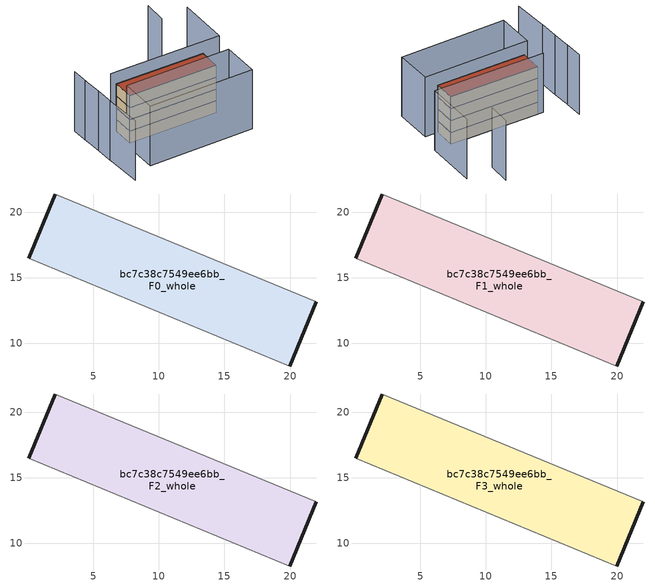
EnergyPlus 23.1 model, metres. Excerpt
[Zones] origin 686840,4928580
bc7c38c7549ee6bb_F0_whole
 floor ground (EU_floor_Construction): 19.96,8.28 21.99,13.18 2.11,21.38 0.08,16.47 z0
 wall outside (EU_wall_Construction): 0.08,16.47 2.11,21.38 / 21.99,13.18 19.96,8.28 z0:3
 wall adiabatic (EU_wall_Construction): 2.11,21.38 21.99,13.18 / 19.96,8.28 0.08,16.47 z0:3
bc7c38c7549ee6bb_F1_whole
 floor to bc7c38c7549ee6bb_F0_whole (EU_floor_Construction): 19.96,8.28 21.99,13.18 2.11,21.38 0.08,16.47 z3
 wall outside (EU_wall_Construction): 0.08,16.47 2.11,21.38 / 21.99,13.18 19.96,8.28 z3:6
 wall adiabatic (EU_wall_Construction): 2.11,21.38 21.99,13.18 / 19.96,8.28 0.08,16.47 z3:6
bc7c38c7549ee6bb_F2_whole
 floor to bc7c38c7549ee6bb_F1_whole (EU_floor_Construction): 19.96,8.28 21.99,13.18 2.11,21.38 0.08,16.47 z6
 wall outside (EU_wall_Construction): 0.08,16.47 2.11,21.38 / 21.99,13.18 19.96,8.28 z6:9
 wall adiabatic (EU_wall_Construction): 2.11,21.38 21.99,13.18 / 19.96,8.28 0.08,16.47 z6:9
bc7c38c7549ee6bb_F3_whole
 floor to bc7c38c7549ee6bb_F2_whole (EU_floor_Construction): 19.96,8.28 21.99,13.18 2.11,21.38 0.08,16.47 z9
 wall outside (EU_wall_Construction): 0.08,16.47 2.11,21.38 / 21.99,13.18 19.96,8.28 z9:12
 wall adiabatic (EU_wall_Construction): 2.11,21.38 21.99,13.18 / 19.96,8.28 0.08,16.47 z9:12
 roof outside (EU_roof_Construction): 21.99,13.18 19.96,8.28 0.08,16.47 2.11,21.38 z12
shading: -7.54,16.01 -10.47,7.47 / -6.01,20.13 -7.61,15.67 / 30.58,23.3 25.77,11.66 / 25.77,11.66 0.96,21.91 / -4.3,24.76 -5.96,20.11 / -2.83,28.49 -4.5,24.2 / 26.22,30.28 23.86,25.18 / 19.37,-1.32 -4.25,8.12 / -4.25,8.12 -0.87,16.58 / -0.87,16.58 22.75,7.14 / 22.75,7.14 19.37,-1.32 z0:15
[Building]
EU S2 Campaign: North Axis=0; Terrain=City; Solar Distribution=FullExterior
[Site:Location]
Bologna: Latitude=44.5; Longitude=11.25; Time Zone=1; Elevation=37
[SizingPeriod:WeatherFileDays]
AnnualSizingPeriod: Begin Month=1; Begin Day of Month=1; End Month=12; End Day of Month=31; Day of Week for Start Day=Monday; Use Weather File Daylight Saving Period=No; Use Weather File Rain and Snow Indicators=No
[MATERIAL]
EU_InternalMass_Material: Roughness=MediumRough; Thickness=0.1; Conductivity=1; Density=1800; Specific Heat=900; Thermal Absorptance=0.9; Solar Absorptance=0.7; Visible Absorptance=0.7
[MATERIAL:NOMASS] Roughness=MediumRough; Thermal Absorptance=0.9; Solar Absorptance=0.7; Visible Absorptance=0.7
Name | Thermal Resistance
EU_wall_NoMass | 0.937881
EU_roof_NoMass | 0.548572
EU_floor_NoMass | 0.71348
[CONSTRUCTION]
EU_wall_Construction: EU_wall_NoMass
EU_roof_Construction: EU_roof_NoMass
EU_floor_Construction: EU_floor_NoMass
EU_InternalMass_Construction: EU_InternalMass_Material
[ZONE] Type=1; Multiplier=1; Ceiling Height=autocalculate; Volume=342.781; Floor Area=autocalculate; Part of Total Floor Area=Yes
bc7c38c7549ee6bb_F0_whole; bc7c38c7549ee6bb_F1_whole; bc7c38c7549ee6bb_F2_whole; bc7c38c7549ee6bb_F3_whole
[INTERNALMASS] Construction=EU_InternalMass_Construction; Surface Area=114.26
Name | Zone or ZoneList
bc7c38c7549ee6bb_F0_whole_EU_InternalMass | bc7c38c7549ee6bb_F0_whole
bc7c38c7549ee6bb_F1_whole_EU_InternalMass | bc7c38c7549ee6bb_F1_whole
bc7c38c7549ee6bb_F2_whole_EU_InternalMass | bc7c38c7549ee6bb_F2_whole
bc7c38c7549ee6bb_F3_whole_EU_InternalMass | bc7c38c7549ee6bb_F3_whole
[OTHEREQUIPMENT] Fuel Type=Electricity; Design Level Calculation Method=Watts/Area; Power per Zone Floor Area=1; Fraction Latent=0; Fraction Radiant=0; Fraction Lost=0; Carbon Dioxide Generation Rate=0; EndUse Subcategory=EU_Step8_InternalGains
Name | Zone or ZoneList or Space or SpaceList | Schedule
EU_Step8_InternalGain_bc7c38c7549ee6bb_F0_whole_f000 | bc7c38c7549ee6bb_F0_whole | EU_Step8_GainSchedule_bc7c38c7549ee6bb_F0_whole_f000
EU_Step8_InternalGain_bc7c38c7549ee6bb_F1_whole_f000 | bc7c38c7549ee6bb_F1_whole | EU_Step8_GainSchedule_bc7c38c7549ee6bb_F1_whole_f000
EU_Step8_InternalGain_bc7c38c7549ee6bb_F2_whole_f000 | bc7c38c7549ee6bb_F2_whole | EU_Step8_GainSchedule_bc7c38c7549ee6bb_F2_whole_f000
EU_Step8_InternalGain_bc7c38c7549ee6bb_F3_whole_f000 | bc7c38c7549ee6bb_F3_whole | EU_Step8_GainSchedule_bc7c38c7549ee6bb_F3_whole_f000
[ZONEVENTILATION:DESIGNFLOWRATE] Schedule=EU_AlwaysOn; Design Flow Rate Calculation Method=AirChanges/Hour; Air Changes per Hour=0.687892; Ventilation Type=Natural; Fan Pressure Rise=0; Fan Total Efficiency=1; Constant Term Coefficient=1; Temperature Term Coefficient=0; Velocity Term Coefficient=0; Velocity Squared Term Coefficient=0; Minimum Indoor Temperature=-100; Maximum Indoor Temperature=100; Delta Temperature=-100; Minimum Outdoor Temperature=-100; Maximum Outdoor Temperature=100; Maximum Wind Speed=40
Name | Zone or ZoneList or Space or SpaceList
EU_ConstantAir_bc7c38c7549ee6bb_F0_whole | bc7c38c7549ee6bb_F0_whole
EU_ConstantAir_bc7c38c7549ee6bb_F1_whole | bc7c38c7549ee6bb_F1_whole
EU_ConstantAir_bc7c38c7549ee6bb_F2_whole | bc7c38c7549ee6bb_F2_whole
EU_ConstantAir_bc7c38c7549ee6bb_F3_whole | bc7c38c7549ee6bb_F3_whole
[HVACTEMPLATE:THERMOSTAT] Constant Heating Setpoint=20; Constant Cooling Setpoint=50
EU_HeatOnly_bc7c38c7549ee6bb_F0_whole; EU_HeatOnly_bc7c38c7549ee6bb_F1_whole; EU_HeatOnly_bc7c38c7549ee6bb_F2_whole; EU_HeatOnly_bc7c38c7549ee6bb_F3_whole
[HVACTEMPLATE:ZONE:IDEALLOADSAIRSYSTEM] System Availability Schedule=EU_AlwaysOn; Maximum Heating Supply Air Temperature=50; Minimum Cooling Supply Air Temperature=13; Maximum Heating Supply Air Humidity Ratio=0.0156; Minimum Cooling Supply Air Humidity Ratio=0.0077; Heating Limit=NoLimit; Cooling Limit=NoLimit; Heating Availability Schedule=EU_AlwaysOn; Cooling Availability Schedule=EU_CoolingOff; Dehumidification Control Type=ConstantSensibleHeatRatio; Cooling Sensible Heat Ratio=0.7; Dehumidification Setpoint=60; Humidification Control Type=None; Humidification Setpoint=30; Outdoor Air Method=None; Outdoor Air Flow Rate per Person=0.00944; Outdoor Air Flow Rate per Zone Floor Area=0; Outdoor Air Flow Rate per Zone=0; Demand Controlled Ventilation Type=None; Outdoor Air Economizer Type=NoEconomizer; Heat Recovery Type=None; Sensible Heat Recovery Effectiveness=0.7; Latent Heat Recovery Effectiveness=0.65
Name | Template Thermostat
bc7c38c7549ee6bb_F0_whole | EU_HeatOnly_bc7c38c7549ee6bb_F0_whole
bc7c38c7549ee6bb_F1_whole | EU_HeatOnly_bc7c38c7549ee6bb_F1_whole
bc7c38c7549ee6bb_F2_whole | EU_HeatOnly_bc7c38c7549ee6bb_F2_whole
bc7c38c7549ee6bb_F3_whole | EU_HeatOnly_bc7c38c7549ee6bb_F3_whole
[SIZING:ZONE] Zone Cooling Design Supply Air Temperature Input Method=SupplyAirTemperature; Zone Cooling Design Supply Air Temperature=13; Zone Heating Design Supply Air Temperature Input Method=SupplyAirTemperature; Zone Heating Design Supply Air Temperature=50; Zone Cooling Design Supply Air Humidity Ratio=0.008; Zone Heating Design Supply Air Humidity Ratio=0.008; Cooling Design Air Flow Method=DesignDay; Cooling Design Air Flow Rate=0; Cooling Minimum Air Flow per Zone Floor Area=0.000762; Cooling Minimum Air Flow=0; Cooling Minimum Air Flow Fraction=0.2; Heating Design Air Flow Method=DesignDay; Heating Design Air Flow Rate=0; Heating Maximum Air Flow per Zone Floor Area=0.002032; Heating Maximum Air Flow=0.141576; Heating Maximum Air Flow Fraction=0.3; Account for Dedicated Outdoor Air System=No; Dedicated Outdoor Air System Control Strategy=NeutralSupplyAir; Dedicated Outdoor Air Low Setpoint Temperature for Design=autosize; Dedicated Outdoor Air High Setpoint Temperature for Design=autosize; Zone Load Sizing Method=Sensible Load Only No Latent Load; Zone Latent Cooling Design Supply Air Humidity Ratio Input Method=HumidityRatioDifference; Zone Cooling Design Supply Air Humidity Ratio Difference=0.005; Zone Latent Heating Design Supply Air Humidity Ratio Input Method=HumidityRatioDifference; Zone Humidification Design Supply Air Humidity Ratio Difference=0.005
bc7c38c7549ee6bb_F0_whole; bc7c38c7549ee6bb_F1_whole; bc7c38c7549ee6bb_F2_whole; bc7c38c7549ee6bb_F3_whole
[SCHEDULE:CONSTANT]
Name | Hourly Value
EU_AlwaysOn | 1
EU_CoolingOff | 0
[SCHEDULE:FILE] Column Number=1; Rows to Skip at Top=0; Number of Hours of Data=8760; Column Separator=Comma; Interpolate to Timestep=No; Minutes per Item=60; Adjust Schedule for Daylight Savings=Yes
Name | File
EU_Step8_GainSchedule_bc7c38c7549ee6bb_F0_whole_f000 | ../../schedules/bc7c38c7549ee6bb/bc7c38c7549ee6bb_F0_whole_f000_gain.csv
EU_Step8_GainSchedule_bc7c38c7549ee6bb_F1_whole_f000 | ../../schedules/bc7c38c7549ee6bb/bc7c38c7549ee6bb_F1_whole_f000_gain.csv
EU_Step8_GainSchedule_bc7c38c7549ee6bb_F2_whole_f000 | ../../schedules/bc7c38c7549ee6bb/bc7c38c7549ee6bb_F2_whole_f000_gain.csv
EU_Step8_GainSchedule_bc7c38c7549ee6bb_F3_whole_f000 | ../../schedules/bc7c38c7549ee6bb/bc7c38c7549ee6bb_F3_whole_f000_gain.csv
